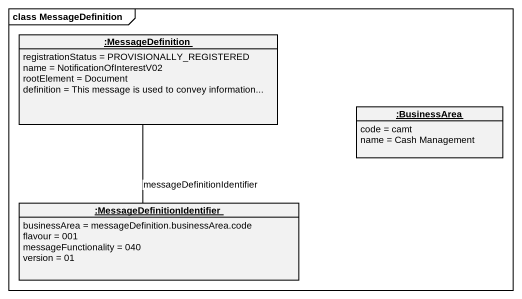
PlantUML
@startuml
mainframe class MessageDefinition
hide circle
hide empty members
object ":MessageDefinition" as MessageDefinition {
  registrationStatus = PROVISIONALLY_REGISTERED
  name = NotificationOfInterestV02
  rootElement = Document
  definition = This message is used to convey information...
}
object ":BusinessArea" as BusinessArea {
  code = camt
  name = Cash Management
}
object ":MessageDefinitionIdentifier" as MessageDefinitionIdentifier {
  businessArea = messageDefinition.businessArea.code
  flavour = 001
  messageFunctionality = 040
  version = 01
}
MessageDefinition -- MessageDefinitionIdentifier : messageDefinitionIdentifier
@enduml
